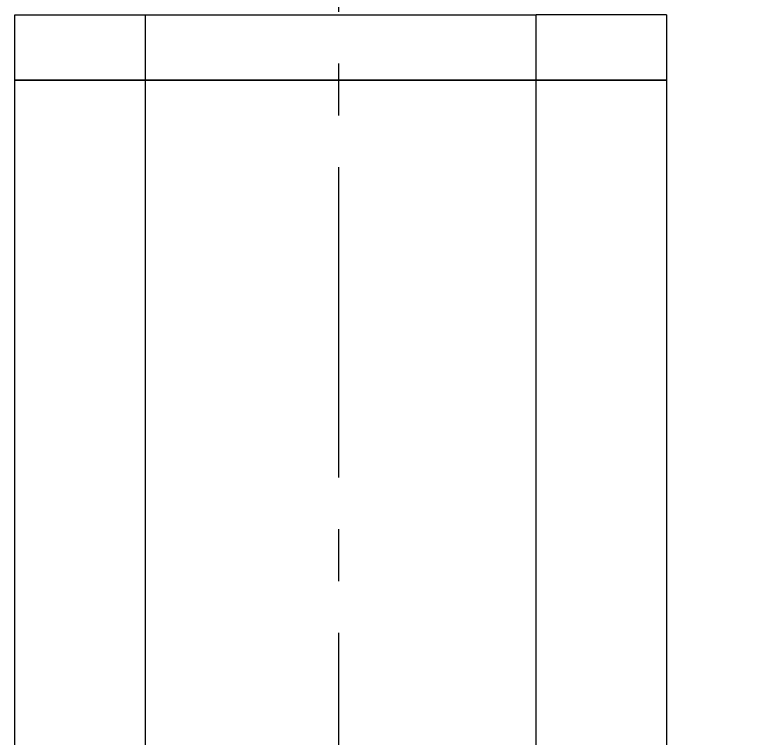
# Model space of a CAD drawing. Header units: millimetres. Extents: x 8809 to 9650, y -1874 to -1279.
# Drawn here: x 9034.63 to 9080.61, y -1567.56 to -1523.26 of the extents above; entities that cross this region are included whole.
import ezdxf

# ---------------------------------------------------------------- set-up
doc = ezdxf.new("R2010")
doc.units = ezdxf.units.MM
doc.linetypes.add('CENTER2', pattern=[28.575, 19.05, -3.175, 3.175, -3.175])
doc.layers.add('CENTER', color=1, linetype='CENTER2', lineweight=15)
doc.layers.add('DIM', color=3, linetype='Continuous', lineweight=9)
doc.styles.get("Standard").update_dxf_attribs({"font": 'arial.ttf'})
doc.dimstyles.new('사본 ISO-25', dxfattribs={"dimtxt": 4, "dimasz": 4, "dimexe": 1.25, "dimexo": 0.625, "dimgap": 1.5, "dimtad": 1, "dimtih": 1, "dimtoh": 1, "dimdec": 1, "dimzin": 9, "dimdsep": 46, "dimtxsty": 'Standard', "dimcen": 2.5, "dimclrd": 3, "dimclre": 3, "dimclrt": 4, "dimadec": 0, "dimazin": 0, "dimtfac": 1, "dimtdec": 1, "dimtmove": 0, "dimatfit": 3, "dimfxl": 1, "dimarcsym": 0})

# ---------------------------------------------------------------- blocks, each defined once
blk = doc.blocks.new('*D37')
at = {"layer": 'Defpoints', "color": 0, "transparency": 16777216}
for p in [(9078.127, -1468.256), (9079.627, -1600.056), (9103.494, -1600.056)]:
    blk.add_point(p, dxfattribs=at)
at = {"layer": 'DIM', "color": 3, "lineweight": -2, "transparency": 16777216}
for p, q in [((9078.752, -1468.256), (9104.744, -1468.256)), ((9103.494, -1472.756), (9103.494, -1530.356)), ((9103.494, -1595.556), (9103.494, -1537.955)), ((9080.252, -1600.056), (9104.744, -1600.056))]:
    blk.add_line(p, q, dxfattribs=at)
at = {"layer": 'DIM', "color": 3, "transparency": 16777216}
for points in [[(9102.744, -1472.756), (9104.244, -1472.756), (9103.494, -1468.256)], [(9102.744, -1595.556), (9104.244, -1595.556), (9103.494, -1600.056)]]:
    blk.add_solid(points, dxfattribs=at)
at = {"layer": 'DIM', "color": 4, "transparency": 16777216, "insert": (9103.494, -1534.156), "char_height": 4.5, "attachment_point": 5}
blk.add_mtext('131.8', dxfattribs=at)
blk = doc.blocks.new('*D48')
at = {"layer": 'Defpoints', "color": 0, "transparency": 16777216}
for p in [(9075.377, -1435.206), (9122.937, -1435.206), (9079.627, -1600.056)]:
    blk.add_point(p, dxfattribs=at)
at = {"layer": 'DIM', "color": 3, "lineweight": -2, "transparency": 16777216}
for p, q in [((9076.002, -1435.206), (9124.187, -1435.206)), ((9122.937, -1439.706), (9122.937, -1513.833)), ((9122.937, -1595.556), (9122.937, -1521.428)), ((9080.252, -1600.056), (9124.187, -1600.056))]:
    blk.add_line(p, q, dxfattribs=at)
at = {"layer": 'DIM', "color": 3, "transparency": 16777216}
for points in [[(9122.187, -1439.706), (9123.687, -1439.706), (9122.937, -1435.206)], [(9122.187, -1595.556), (9123.687, -1595.556), (9122.937, -1600.056)]]:
    blk.add_solid(points, dxfattribs=at)
at = {"layer": 'DIM', "color": 4, "transparency": 16777216, "insert": (9122.937, -1517.631), "char_height": 4.5, "attachment_point": 5}
blk.add_mtext('165', dxfattribs=at)

msp = doc.modelspace()

# ---------------------------------------------------------------- linework, layer by layer
at = {"linetype": 'Continuous', "lineweight": 18, "extrusion": (0, 1, 0)}
for p, q in [((9034.627, -1523.256), (9042.627, -1523.256)), ((9034.627, -1527.256), (9034.627, -1523.256)), ((9042.627, -1523.256), (9066.627, -1523.256)), ((9074.627, -1523.256), (9066.627, -1523.256)), ((9074.627, -1523.256), (9074.627, -1527.256)), ((9042.627, -1527.256), (9034.627, -1527.256)), ((9034.627, -1527.256), (9042.627, -1527.256)), ((9034.627, -1592.256), (9034.627, -1527.256)), ((9042.627, -1527.256), (9066.627, -1527.256)), ((9066.627, -1527.256), (9042.627, -1527.256)), ((9074.627, -1527.256), (9066.627, -1527.256)), ((9066.627, -1527.256), (9074.627, -1527.256)), ((9074.627, -1527.256), (9074.627, -1592.256))]:
    msp.add_line(p, q, dxfattribs=at)
at = {"linetype": 'Continuous', "lineweight": 13, "extrusion": (0, 1, 0)}
for p, q in [((9042.627, -1523.256), (9042.627, -1527.256)), ((9066.627, -1527.256), (9066.627, -1523.256)), ((9042.627, -1527.256), (9042.627, -1592.256)), ((9066.627, -1592.256), (9066.627, -1527.256))]:
    msp.add_line(p, q, dxfattribs=at)
at = {"layer": 'CENTER'}
msp.add_line((9054.498, -1418.288), (9054.498, -1697.356), dxfattribs=at)

# ---------------------------------------------------------------- dimensions: what is measured, and where the dimension line sits
at = {"layer": 'DIM', "color": 1}
dim = msp.add_linear_dim(base=(9122.937, -1435.206), p1=(9079.627, -1600.056), p2=(9075.377, -1435.206), angle=90, text='165', dimstyle='사본 ISO-25', override={"dimtxt": 4.5, "dimasz": 4.5, "dimtad": 0}, dxfattribs=at)
dim.commit()
dim.dimension.update_dxf_attribs({"geometry": '*D48', "text_midpoint": (9122.937, -1517.631)})
dim = msp.add_linear_dim(base=(9103.494, -1600.056), p1=(9078.127, -1468.256), p2=(9079.627, -1600.056), angle=90, dimstyle='사본 ISO-25', override={"dimtxt": 4.5, "dimasz": 4.5, "dimtad": 0}, dxfattribs=at)
dim.commit()
dim.dimension.update_dxf_attribs({"geometry": '*D37', "text_midpoint": (9103.494, -1534.156)})

doc.saveas('drawing.dxf')
